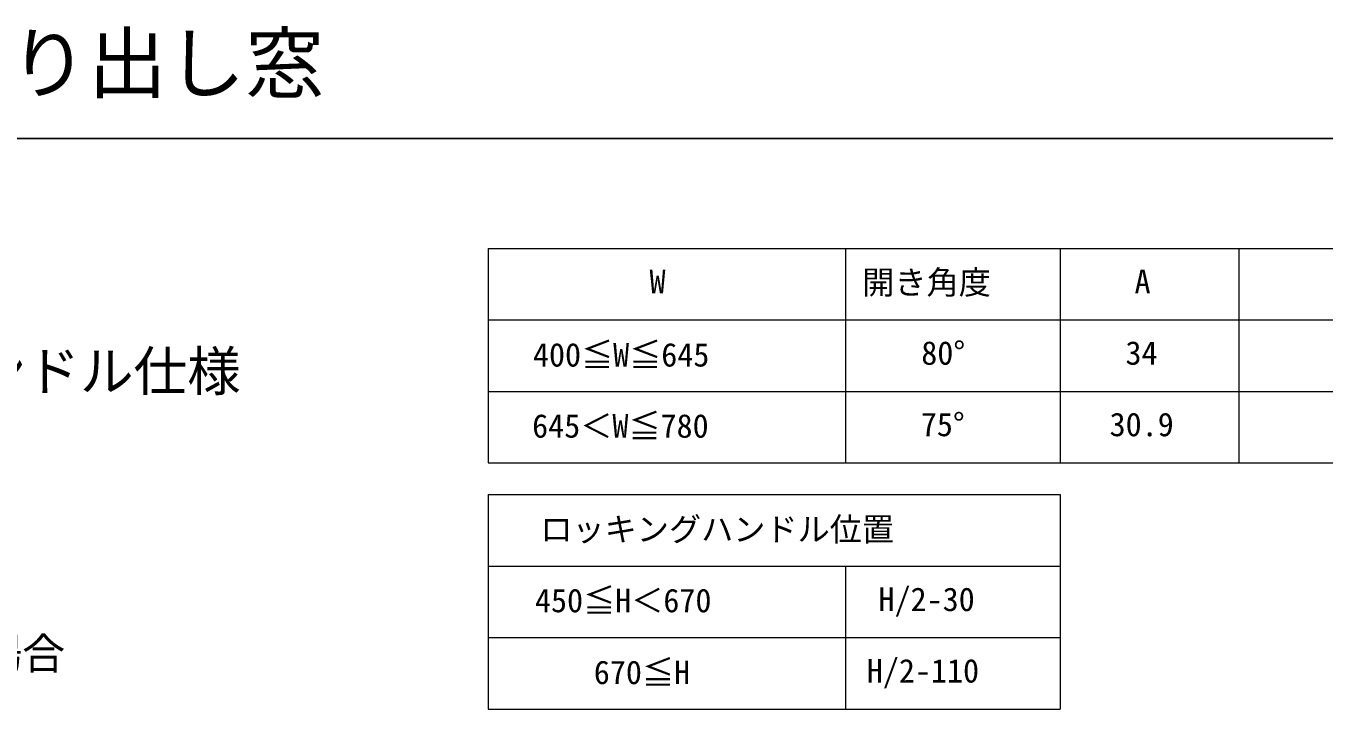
# Model space of a CAD drawing. Units: millimetres, scale not verified. Extents: x -525 to 525, y -783 to 779.
# Drawn here: x -340.6 to 22.7, y 587.5 to 778.6 of the extents above; entities that cross this region are included whole.
import ezdxf
from ezdxf.enums import TextEntityAlignment as Align

# ---------------------------------------------------------------- set-up
doc = ezdxf.new("R2010")
doc.units = ezdxf.units.MM
doc.header["$LTSCALE"] = 4
doc.layers.add('0-1_TABLE1', color=7, linetype='Continuous', lineweight=18)
doc.layers.add('0-2_USER1', color=3, linetype='Continuous')
doc.layers.add('0-8_YKK_ZWAK', color=7, linetype='Continuous')
doc.styles.add('ＭＳ ゴシック', font='')
doc.styles.get('ＭＳ ゴシック').set_extended_font_data('MS Gothic')

msp = doc.modelspace()

# ---------------------------------------------------------------- linework, layer by layer
at = {"layer": '0-1_TABLE1'}
for p, q in [((-211.219, 716.344), (398.781, 716.344)), ((-211.219, 716.344), (-211.219, 656.344)), ((-111.219, 716.344), (-111.219, 656.344)), ((-51.219, 716.344), (-51.219, 656.344)), ((-1.219, 716.344), (-1.219, 656.344)), ((-211.219, 696.344), (398.781, 696.344)), ((-211.219, 676.344), (398.781, 676.344)), ((-211.219, 656.344), (398.781, 656.344)), ((-211.219, 647.508), (-51.219, 647.508)), ((-211.219, 647.508), (-211.219, 587.508)), ((-51.219, 647.508), (-51.219, 587.508)), ((-211.219, 627.508), (-51.219, 627.508)), ((-111.219, 627.508), (-111.219, 587.508)), ((-211.219, 607.508), (-51.219, 607.508)), ((-211.219, 587.508), (-51.219, 587.508))]:
    msp.add_line(p, q, dxfattribs=at)
at = {"layer": '0-8_YKK_ZWAK'}
msp.add_line((-525, 747.1), (525, 747.1), dxfattribs=at)

# ---------------------------------------------------------------- texts
at = {"layer": '0-1_TABLE1', "style": 'ＭＳ ゴシック'}
for s, p in [('W', (-166.077, 701.844)), ('開き角度', (-106.557, 701.589)), ('A', (-30.361, 701.844)), ('400≦W≦645', (-198.702, 681.333)), ('80°', (-90.04, 681.844)), ('34', (-32.892, 681.844)), ('645＜W≦780', (-198.932, 661.435)), ('75°', (-90.168, 661.844)), ('30.9', (-37.341, 661.844)), ('ロッキングハンドル位置', (-196.648, 632.522)), ('450≦H＜670', (-198.14, 612.599)), ('H/2-30', (-102.006, 612.931)), ('670≦H', (-181.674, 592.496)), ('H/2-110', (-105.279, 592.931))]:
    msp.add_text(s, height=6.598, dxfattribs=at).set_placement(p, align=Align.BOTTOM_LEFT)
at = {"layer": '0-2_USER1', "style": 'ＭＳ ゴシック'}
for s, height, p in [('APW 430 たてすべり出し窓', 16.13, (-520.962, 755.28)), (' \u3000オペレーターハンドル仕様', 11, (-483, 673.233)), ('●固定網戸を取付た場合', 8.798, (-461.636, 595.972))]:
    msp.add_text(s, height=height, dxfattribs=at).set_placement(p, align=Align.BOTTOM_LEFT)

doc.saveas('drawing.dxf')
